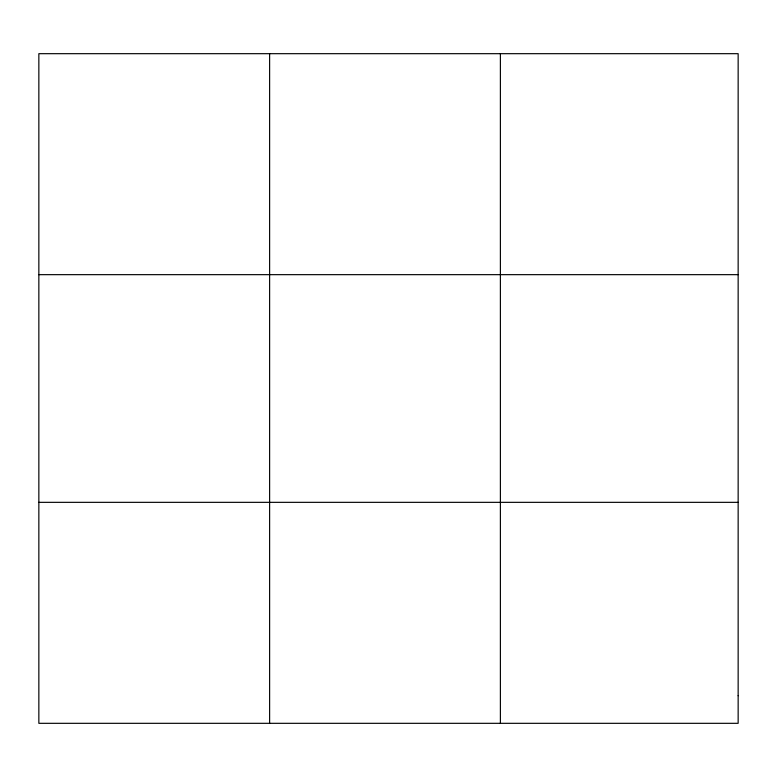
<?xml version="1.0" encoding="UTF-8"?>
<svg xmlns="http://www.w3.org/2000/svg" width="777" height="777" viewBox="0 0 777 777"><rect width="100%" height="100%" fill="white"/><g stroke="black" fill="none" stroke-linecap="round" stroke-linejoin="round"><path stroke-width="1.17" d="M269.619 53.681L269.619 723.319M500.388 53.681L500.388 723.319M38.85 274.66L738.15 274.66M38.85 502.34L738.15 502.34M738.15 695.697L738.15 723.319L38.85 723.319L38.85 53.681L738.15 53.681L738.15 695.697"/></g></svg>
